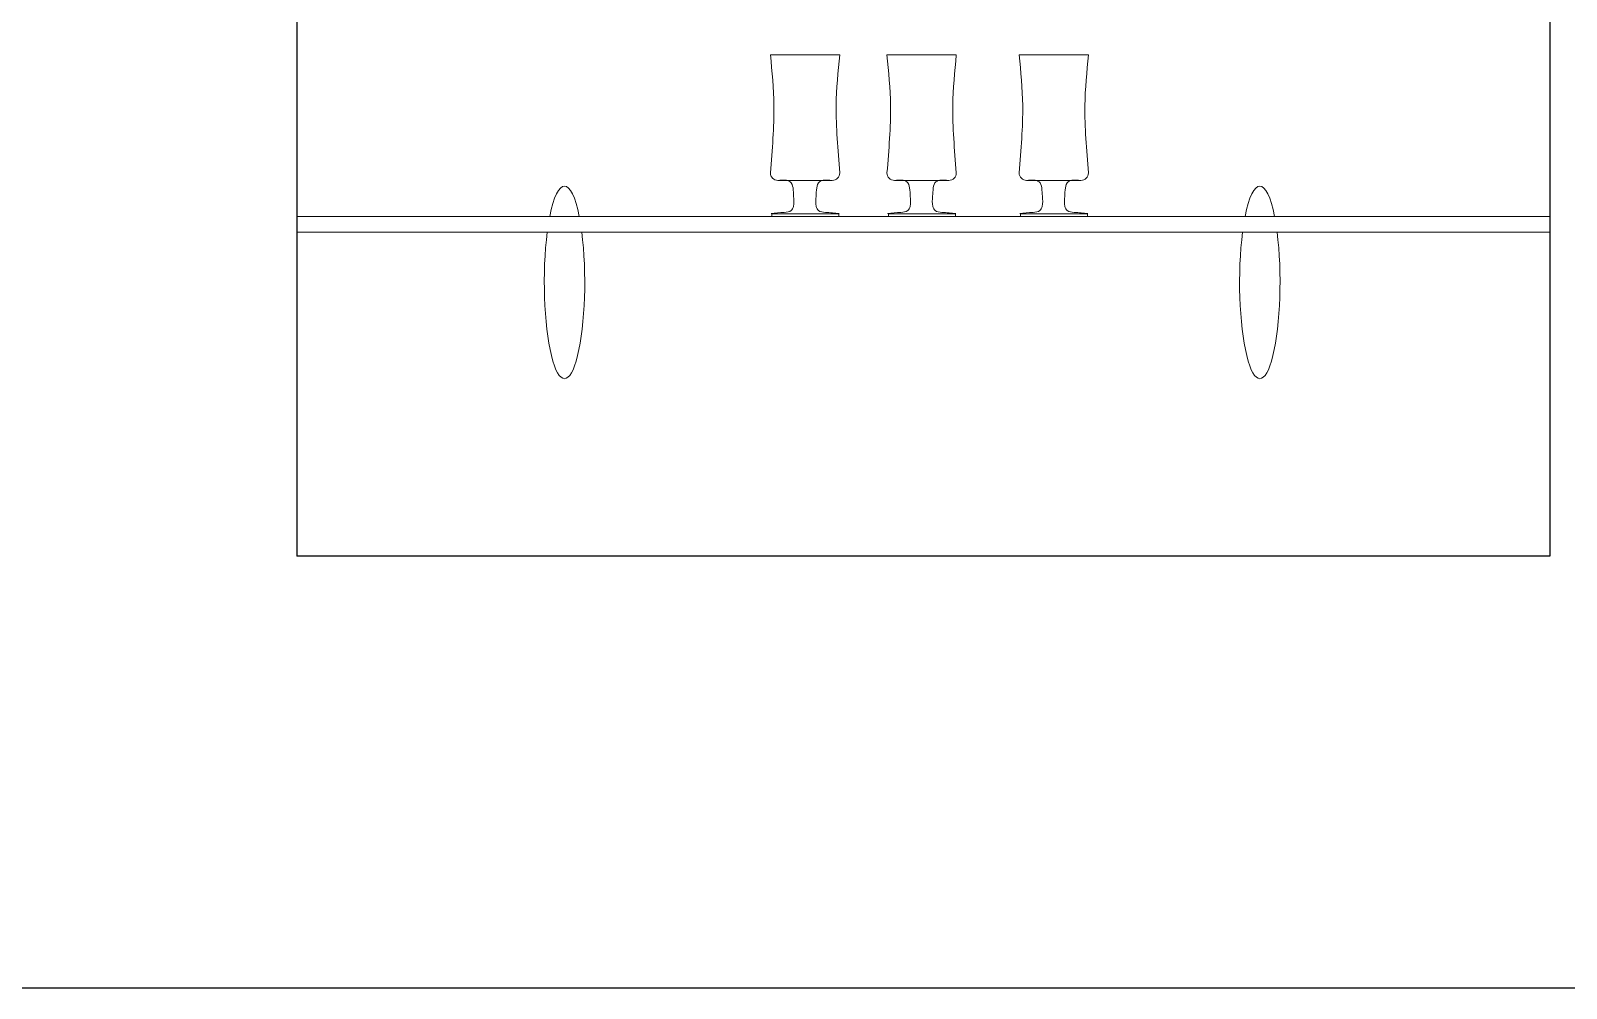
# Model space of a CAD drawing. Header units: millimetres. Extents: x 351279 to 387190, y -1289537 to -1277077.
# Drawn here: x 355401 to 356381, y -1278748 to -1278137 of the extents above; entities that cross this region are included whole.
import ezdxf

# ---------------------------------------------------------------- set-up
doc = ezdxf.new("R2010")
doc.units = ezdxf.units.MM
doc.header["$LTSCALE"] = 20
doc.layers.add('图层1', color=4, linetype='Continuous', plot=False)
doc.layers.add('模块', color=6, linetype='Continuous', lineweight=15)
doc.layers.add('辅助', color=3, linetype='Continuous', lineweight=5)

# ---------------------------------------------------------------- blocks, each defined once
blk = doc.blocks.new('2e4cvc')
at = {"color": 3, "lineweight": 25}
blk.add_line((91842.92, 61565.05), (83697.43, 61565.05), dxfattribs=at)

msp = doc.modelspace()

# ---------------------------------------------------------------- linework, layer by layer
at = {"color": 44}
for p, q in [((355570.728, -1277472.323), (355570.728, -1278472.323)), ((356370.728, -1277472.323), (356370.728, -1278472.323)), ((356370.728, -1278472.323), (355570.728, -1278472.323))]:
    msp.add_line(p, q, dxfattribs=at)
at = {"layer": '图层1', "color": 251, "lineweight": 0, "ltscale": 2}
for centre, start_param, end_param in [((355741.64, -1278297.616), -0.8164478, 0.8164478), ((356185.62, -1278297.616), -0.8164478, 0.8164478), ((355741.64, -1278297.616), 1.0213557, 5.2618296), ((356185.62, -1278297.616), 1.0213557, 5.2618296)]:
    msp.add_ellipse(centre, major_axis=(0, 61.499), ratio=0.2098766, start_param=start_param, end_param=end_param, dxfattribs=at)
at = {"layer": '图层1'}
msp.add_point((356370.728, -1278255.552), dxfattribs=at)
at = {"layer": '模块'}
for p, q in [((356370.728, -1278255.552), (355570.728, -1278255.552)), ((356370.728, -1278265.552), (355570.728, -1278265.552))]:
    msp.add_line(p, q, dxfattribs=at)
at = {"layer": '辅助'}
for p, q in [((355873.113, -1278152.286), (355917.378, -1278152.286)), ((355947.56, -1278152.286), (355991.826, -1278152.286)), ((356031.934, -1278152.286), (356076.2, -1278152.286)), ((355912.578, -1278232.547), (355877.913, -1278232.547)), ((355987.026, -1278232.547), (355952.36, -1278232.547)), ((356071.4, -1278232.547), (356036.734, -1278232.547)), ((355874.051, -1278255.552), (355874.051, -1278253.832)), ((355874.051, -1278253.832), (355916.782, -1278253.832)), ((355916.782, -1278255.552), (355874.051, -1278255.552)), ((355916.782, -1278253.832), (355916.782, -1278255.552)), ((355948.499, -1278255.552), (355948.499, -1278253.832)), ((355948.499, -1278253.832), (355991.23, -1278253.832)), ((355991.23, -1278255.552), (355948.499, -1278255.552)), ((355991.23, -1278253.832), (355991.23, -1278255.552)), ((356032.873, -1278253.832), (356075.604, -1278253.832)), ((356032.873, -1278255.552), (356032.873, -1278253.832)), ((356075.604, -1278255.552), (356032.873, -1278255.552)), ((356075.604, -1278253.832), (356075.604, -1278255.552))]:
    msp.add_line(p, q, dxfattribs=at)
for centre, start, end in [((355877.913, -1278227.747), 180, 270), ((355912.578, -1278227.747), 270, 0), ((355952.36, -1278227.747), 180, 270), ((355987.026, -1278227.747), 270, 0), ((356036.734, -1278227.747), 180, 270), ((356071.4, -1278227.747), 270, 0)]:
    msp.add_arc(centre, 4.8, start, end, dxfattribs=at)
for points in [[(355873.113, -1278152.286), (355875.38, -1278184.67), (355874.763, -1278205.657), (355873.113, -1278227.747)], [(355917.378, -1278152.286), (355915.111, -1278184.67), (355915.728, -1278205.657), (355917.378, -1278227.747)], [(355947.56, -1278152.286), (355949.828, -1278184.67), (355949.21, -1278205.657), (355947.56, -1278227.747)], [(355991.826, -1278152.286), (355989.559, -1278184.67), (355990.176, -1278205.657), (355991.826, -1278227.747)], [(356031.934, -1278152.286), (356034.202, -1278184.67), (356033.584, -1278205.657), (356031.934, -1278227.747)], [(356076.2, -1278152.286), (356073.933, -1278184.67), (356074.55, -1278205.657), (356076.2, -1278227.747)], [(355877.913, -1278232.547), (355885.808, -1278233.393), (355887.954, -1278242.611), (355887.829, -1278249.073), (355886.337, -1278251.807), (355881.985, -1278252.925), (355873.518, -1278253.691)], [(355912.284, -1278232.547), (355904.388, -1278233.393), (355902.243, -1278242.611), (355902.367, -1278249.073), (355903.86, -1278251.807), (355908.212, -1278252.925), (355916.971, -1278253.691)], [(355952.36, -1278232.547), (355960.256, -1278233.393), (355962.402, -1278242.611), (355962.277, -1278249.073), (355960.785, -1278251.807), (355956.432, -1278252.925), (355947.966, -1278253.691)], [(355986.732, -1278232.547), (355978.836, -1278233.393), (355976.69, -1278242.611), (355976.815, -1278249.073), (355978.307, -1278251.807), (355982.66, -1278252.925), (355991.418, -1278253.691)], [(356036.734, -1278232.547), (356044.63, -1278233.393), (356046.776, -1278242.611), (356046.651, -1278249.073), (356045.159, -1278251.807), (356040.807, -1278252.925), (356032.34, -1278253.691)], [(356071.106, -1278232.547), (356063.21, -1278233.393), (356061.065, -1278242.611), (356061.189, -1278249.073), (356062.681, -1278251.807), (356067.034, -1278252.925), (356075.792, -1278253.691)]]:
    msp.add_spline(points, degree=3, dxfattribs=at)

# ---------------------------------------------------------------- block references
at = {"color": 0}
msp.add_blockref('2e4cvc', (267581.278, -1340313.375), dxfattribs=at)

doc.saveas('drawing.dxf')
